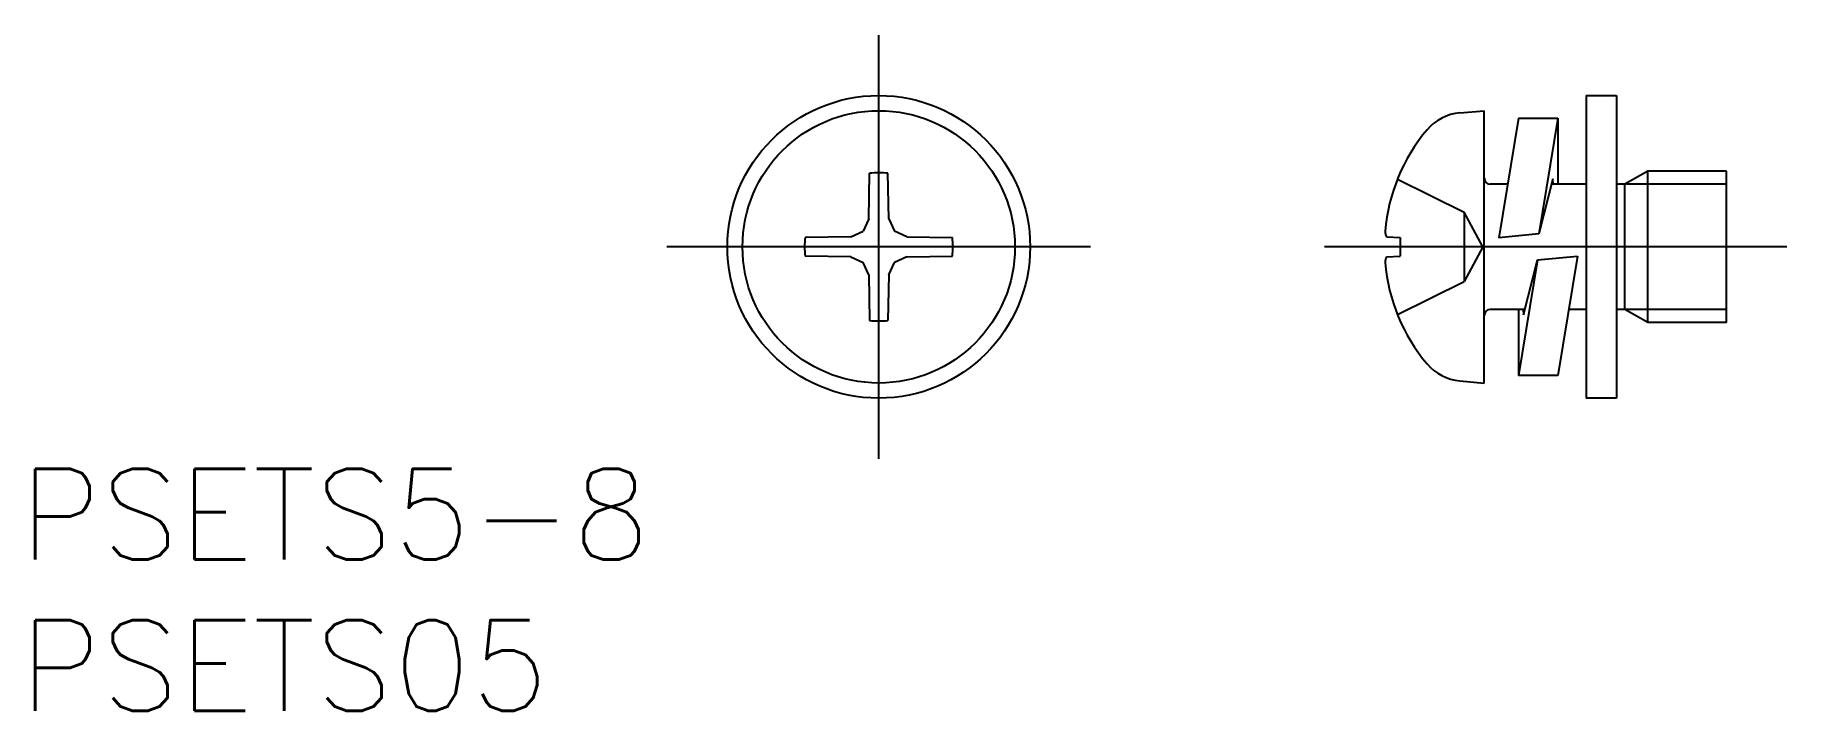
# Model space of a CAD drawing. Extents: x -27.9 to 30, y -15.3 to 7.
import ezdxf

# ---------------------------------------------------------------- set-up
doc = ezdxf.new("R2010")
doc.units = 0
doc.linetypes.add('CENTER', pattern=[50.8, 31.75, -6.35, 6.35, -6.35])
doc.linetypes.add('DASHED', pattern=[19.05, 12.7, -6.35])
doc.layers.get('0').update_dxf_attribs({"linetype": 'CONTINUOUS'})
doc.layers.add('CENTER', color=1, linetype='CENTER')
doc.styles.get("Standard").update_dxf_attribs({"font": 'txt.shx', "height": 3, "bigfont": 'bigfont.shx'})

msp = doc.modelspace()

# ---------------------------------------------------------------- linework, layer by layer
at = {"color": 7, "linetype": 'CONTINUOUS'}
for p, q in [((23.367, 5), (23.367, -5)), ((23.367, 5), (24.367, 5)), ((24.367, 5), (24.367, -5)), ((19.196, 4.43), (20, 4.5)), ((20, -4.5), (20, 4.5)), ((21.133, 4.25), (20.483, 0.303)), ((21.133, 4.25), (22.433, 4.25)), ((22.433, 4.25), (21.805, 0.434)), ((22.433, 4.25), (22.433, 2.067)), ((-0.331, 0.925), (-0.305, 2.431)), ((0.331, 0.925), (0.305, 2.431)), ((25.4, 2.5), (24.65, 2.067)), ((25.4, -2.5), (25.4, 2.5)), ((28, 2.5), (25.4, 2.5)), ((28, -2.5), (28, 2.5)), ((20.774, 2.067), (20.2, 2.067)), ((22.269, 2.25), (21.805, 0.434)), ((23.367, 2.067), (22.222, 2.067)), ((22.282, 2.067), (22.269, 2.25)), ((24.65, 2.067), (24.367, 2.067)), ((24.65, -2.067), (24.65, 2.067)), ((-0.331, 0.925), (-0.52, 0.52)), ((0.331, 0.925), (0.52, 0.52)), ((-0.925, 0.331), (-2.431, 0.305)), ((-0.925, 0.331), (-0.52, 0.52)), ((0.925, 0.331), (0.52, 0.52)), ((0.925, 0.331), (2.431, 0.305)), ((16.772, 0.331), (17.223, 0.305)), ((17.223, 0.305), (17.223, -0.305)), ((21.805, 0.434), (20.483, 0.303)), ((-0.925, -0.331), (-2.431, -0.305)), ((-0.925, -0.331), (-0.52, -0.52)), ((-0.331, -0.925), (-0.52, -0.52)), ((0.331, -0.925), (0.52, -0.52)), ((0.925, -0.331), (0.52, -0.52)), ((0.925, -0.331), (2.431, -0.305)), ((16.772, -0.331), (17.223, -0.305)), ((21.762, -0.434), (21.133, -4.25)), ((21.298, -2.25), (21.762, -0.434)), ((21.762, -0.434), (23.083, -0.303)), ((23.083, -0.303), (22.433, -4.25)), ((-0.331, -0.925), (-0.305, -2.431)), ((0.331, -0.925), (0.305, -2.431)), ((21.345, -2.067), (20.2, -2.067)), ((21.133, -2.067), (21.133, -4.25)), ((21.285, -2.067), (21.298, -2.25)), ((23.367, -2.067), (22.793, -2.067)), ((24.65, -2.067), (24.367, -2.067)), ((25.4, -2.5), (24.65, -2.067)), ((28, -2.5), (25.4, -2.5)), ((19.196, -4.43), (20, -4.5)), ((22.433, -4.25), (21.133, -4.25)), ((24.367, -5), (23.367, -5))]:
    msp.add_line(p, q, dxfattribs=at)
at = {"color": 3, "linetype": 'DASHED'}
for p, q in [((17.132, 2.236), (19.34, 1.145)), ((19.34, 1.145), (19.34, -1.145)), ((19.949, 0), (19.34, 1.145)), ((19.949, 0), (19.34, -1.145)), ((17.132, -2.236), (19.34, -1.145))]:
    msp.add_line(p, q, dxfattribs=at)
at = {"color": 3, "linetype": 'CONTINUOUS'}
for p, q in [((28, 2.067), (24.65, 2.067)), ((28, -2.067), (24.65, -2.067))]:
    msp.add_line(p, q, dxfattribs=at)
at = {"color": 7, "linetype": 'CONTINUOUS'}
for radius in [5, 4.5]:
    msp.add_circle((0, 0), radius, dxfattribs=at)
for centre, radius, start, end in [((19.336, 2.836), 1.6, 95, 139.8723), ((22.7, 0), 6, 139.8723, 175.03078), ((0, 0), 2.45, 82.85951, 97.14049), ((20.2, 2.267), 0.2, 180, 270), ((0, 0), 2.45, 172.85951, 187.14049), ((0, 0), 2.45, 352.85951, 7.14049), ((17.129, 0.525), 0.406, 180.67674, 208.49242), ((17.129, -0.525), 0.406, 151.50758, 179.32326), ((22.7, 0), 6, 184.96922, 220.1277), ((20.2, -2.267), 0.2, 90, 180), ((0, 0), 2.45, 262.85951, 277.14049), ((19.336, -2.836), 1.6, 220.1277, 265)]:
    msp.add_arc(centre, radius, start, end, dxfattribs=at)
at = {"layer": 'CENTER', "color": 1, "linetype": 'CENTER'}
for p, q in [((0, -7), (0, 7)), ((7, 0), (-7, 0)), ((30, 0), (14.723, 0))]:
    msp.add_line(p, q, dxfattribs=at)

# ---------------------------------------------------------------- texts
at = {"color": 7, "linetype": 'CONTINUOUS'}
for s, p in [('PSETS5-8', (-28.384, -10.337)), ('PSETS05', (-28.384, -15.337))]:
    msp.add_text(s, height=3, dxfattribs=at).set_placement(p)

doc.saveas('drawing.dxf')
